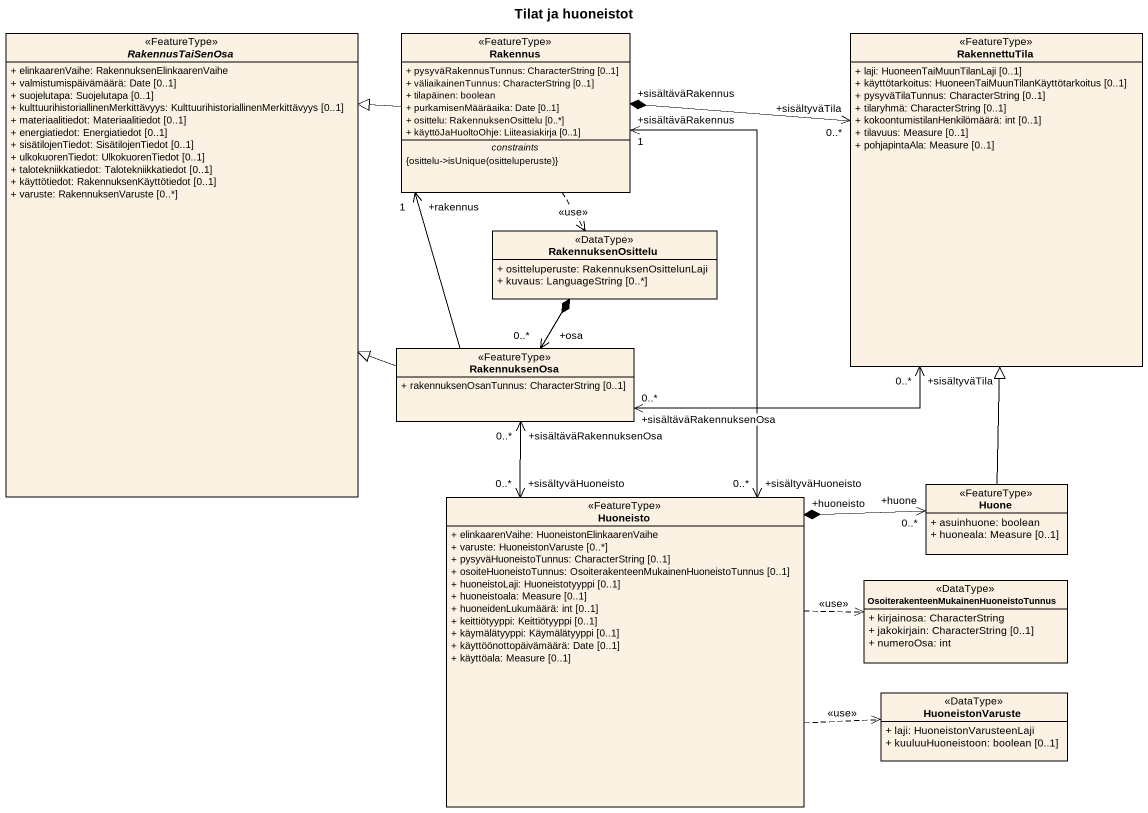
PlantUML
@startuml
title Tilat ja huoneistot
hide circle
hide empty members
skinparam classAttributeIconSize 0
abstract class RakennusTaiSenOsa <<FeatureType>> {
  + elinkaarenVaihe: RakennuksenElinkaarenVaihe
  + valmistumispäivämäärä: Date [0..1]
  + suojelutapa: Suojelutapa [0..1]
  + kulttuurihistoriallinenMerkittävyys: KulttuurihistoriallinenMerkittävyys [0..1]
  + materiaalitiedot: Materiaalitiedot [0..1]
  + energiatiedot: Energiatiedot [0..1]
  + sisätilojenTiedot: SisätilojenTiedot [0..1]
  + ulkokuorenTiedot: UlkokuorenTiedot [0..1]
  + talotekniikkatiedot: Talotekniikkatiedot [0..1]
  + käyttötiedot: RakennuksenKäyttötiedot [0..1]
  + varuste: RakennuksenVaruste [0..*]
}
class Rakennus <<FeatureType>> {
  + pysyväRakennusTunnus: CharacterString [0..1]
  + väliaikainenTunnus: CharacterString [0..1]
  + tilapäinen: boolean
  + purkamisenMääräaika: Date [0..1]
  + osittelu: RakennuksenOsittelu [0..*]
  + käyttöJaHuoltoOhje: Liiteasiakirja [0..1]
  -- constraints --
  {field} {osittelu->isUnique(ositteluperuste)}
}
class RakennettuTila <<FeatureType>> {
  + laji: HuoneenTaiMuunTilanLaji [0..1]
  + käyttötarkoitus: HuoneenTaiMuunTilanKäyttötarkoitus [0..1]
  + pysyväTilaTunnus: CharacterString [0..1]
  + tilaryhmä: CharacterString [0..1]
  + kokoontumistilanHenkilömäärä: int [0..1]
  + tilavuus: Measure [0..1]
  + pohjapintaAla: Measure [0..1]
}
class RakennuksenOsittelu <<DataType>> {
  + ositteluperuste: RakennuksenOsittelunLaji
  + kuvaus: LanguageString [0..*]
}
class RakennuksenOsa <<FeatureType>> {
  + rakennuksenOsanTunnus: CharacterString [0..1]
}
class Huoneisto <<FeatureType>> {
  + elinkaarenVaihe: HuoneistonElinkaarenVaihe
  + varuste: HuoneistonVaruste [0..*]
  + pysyväHuoneistoTunnus: CharacterString [0..1]
  + osoiteHuoneistoTunnus: OsoiterakenteenMukainenHuoneistoTunnus [0..1]
  + huoneistoLaji: Huoneistotyyppi [0..1]
  + huoneistoala: Measure [0..1]
  + huoneidenLukumäärä: int [0..1]
  + keittiötyyppi: Keittiötyyppi [0..1]
  + käymälätyyppi: Käymälätyyppi [0..1]
  + käyttöönottopäivämäärä: Date [0..1]
  + käyttöala: Measure [0..1]
}
class Huone <<FeatureType>> {
  + asuinhuone: boolean
  + huoneala: Measure [0..1]
}
class "OsoiterakenteenMukainenHuoneistoTunnus" as OsoiterakenteenMukainenHuone <<DataType>> {
  + kirjainosa: CharacterString
  + jakokirjain: CharacterString [0..1]
  + numeroOsa: int
}
class HuoneistonVaruste <<DataType>> {
  + laji: HuoneistonVarusteenLaji
  + kuuluuHuoneistoon: boolean [0..1]
}
Rakennus -left-|> RakennusTaiSenOsa
Rakennus "+sisältäväRakennus" *-right-> "+sisältyväTila\n0..*" RakennettuTila
Rakennus ..> RakennuksenOsittelu : <<use>>
RakennettuTila "+sisältyväTila\n0..*" <-left-> "+sisältäväRakennuksenOsa\n0..*" RakennuksenOsa
RakennuksenOsa -left-|> RakennusTaiSenOsa
RakennuksenOsa -up-> "+rakennus\n1" Rakennus
RakennuksenOsa "+osa\n0..*" <-up-* RakennuksenOsittelu
Huoneisto "+sisältyväHuoneisto\n0..*" <-up-> "+sisältäväRakennus\n1" Rakennus
Huoneisto "+sisältyväHuoneisto\n0..*" <-up-> "+sisältäväRakennuksenOsa\n0..*" RakennuksenOsa
Huoneisto "+huoneisto" *-right-> "+huone\n0..*" Huone
Huoneisto .right.> OsoiterakenteenMukainenHuone : <<use>>
Huoneisto .right.> HuoneistonVaruste : <<use>>
Huone -up-|> RakennettuTila
@enduml
